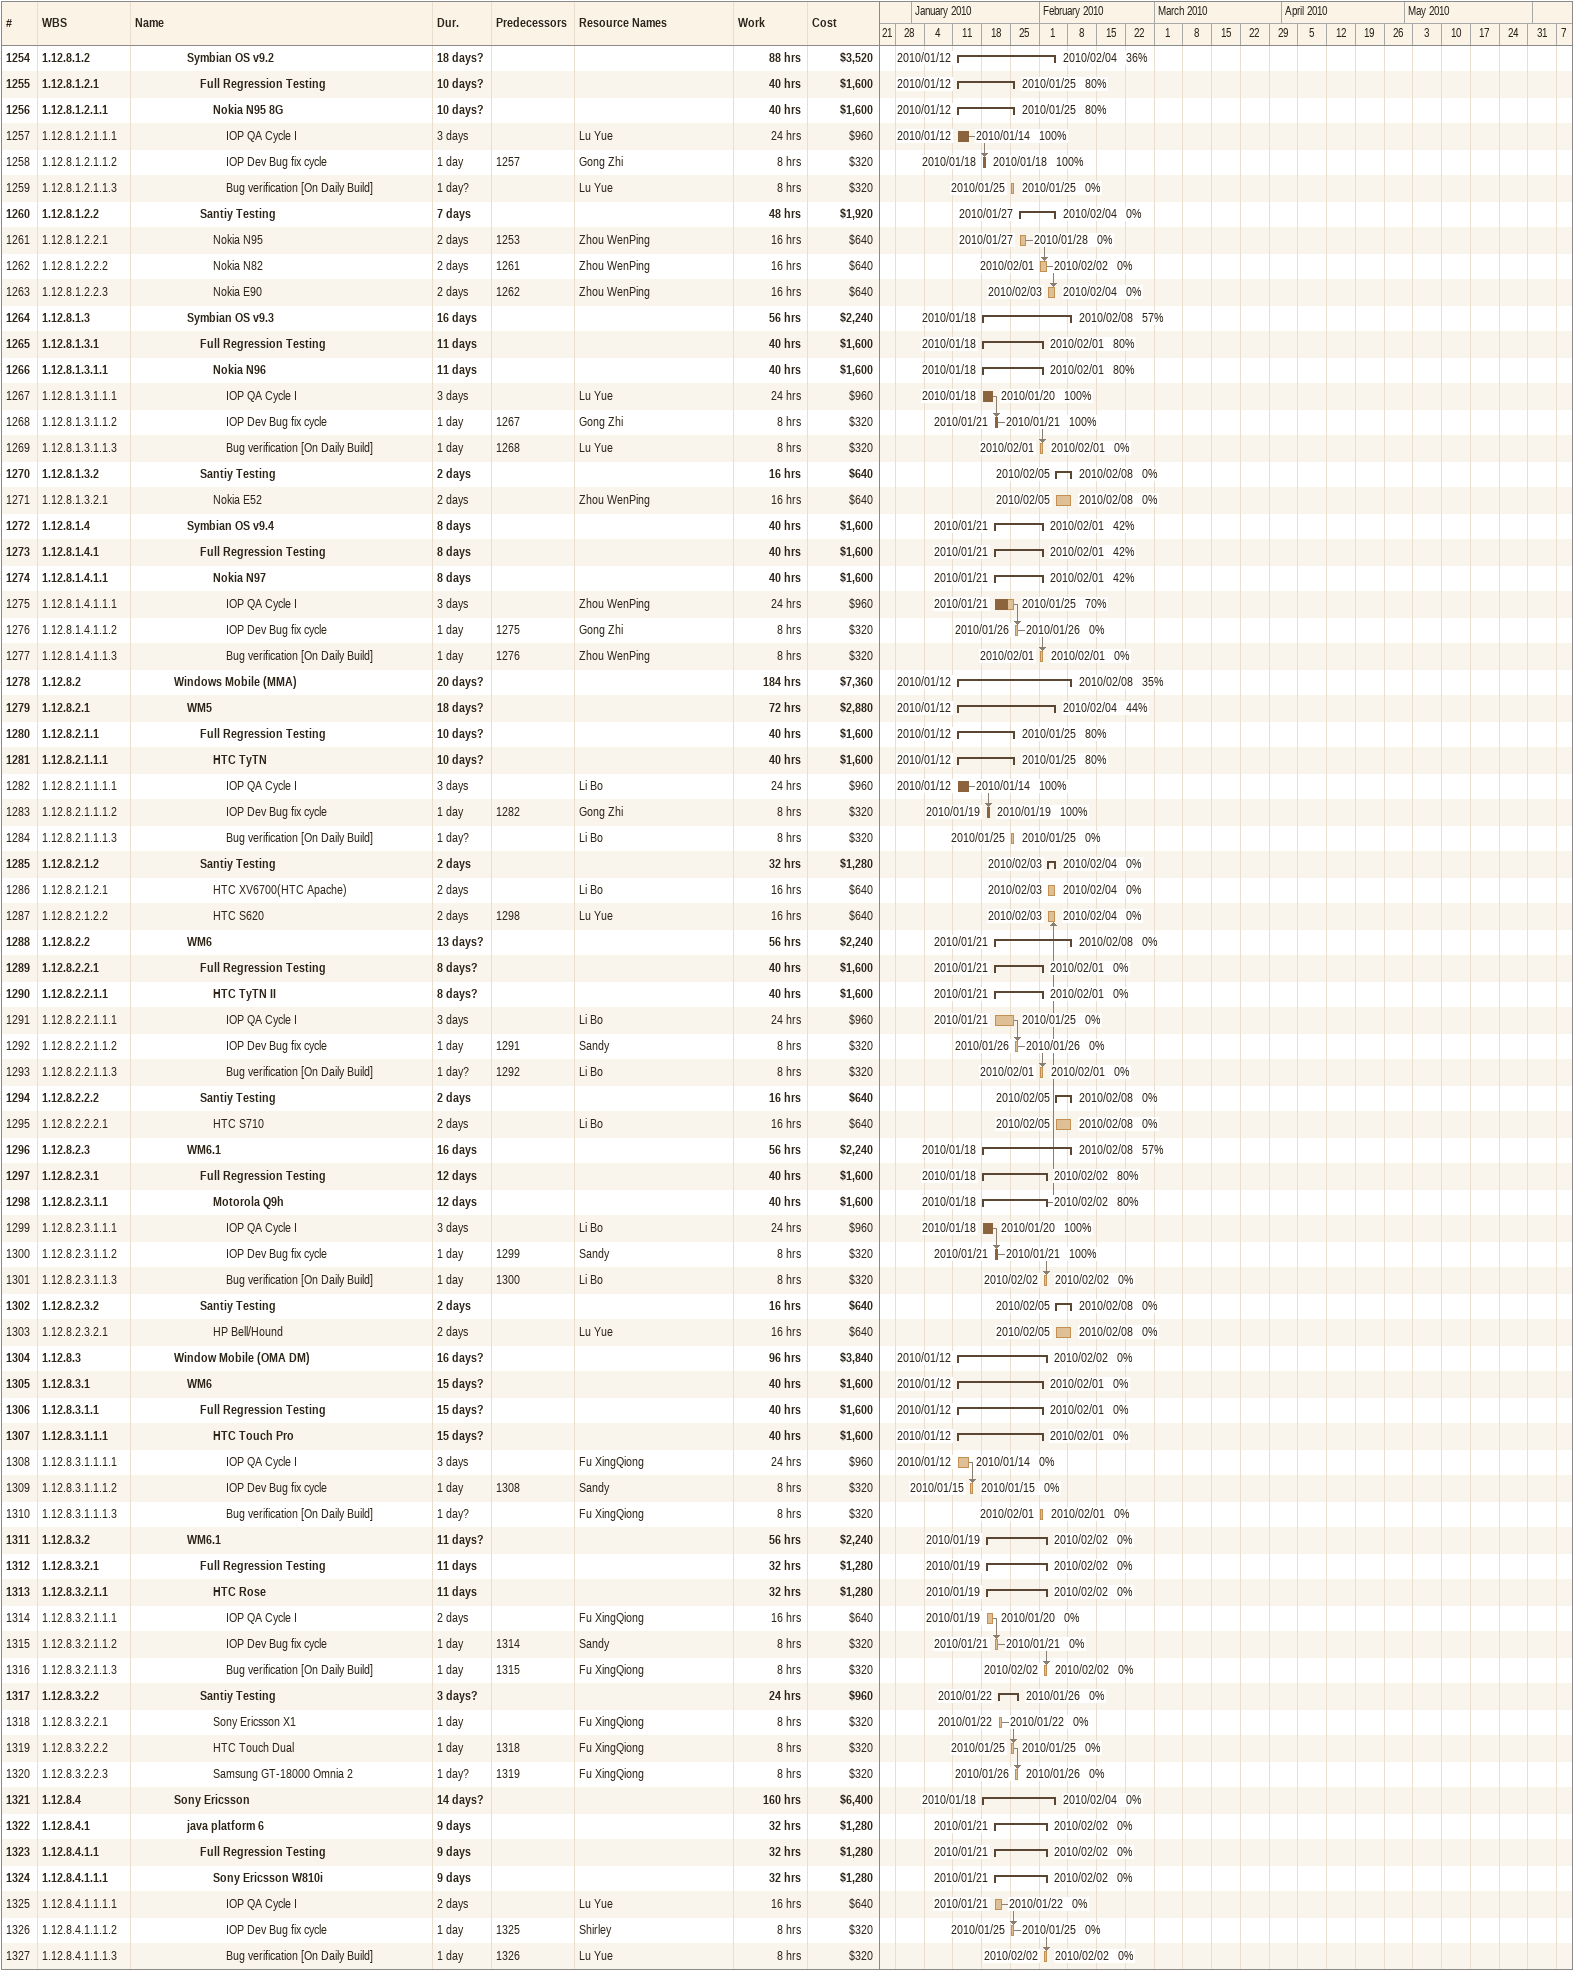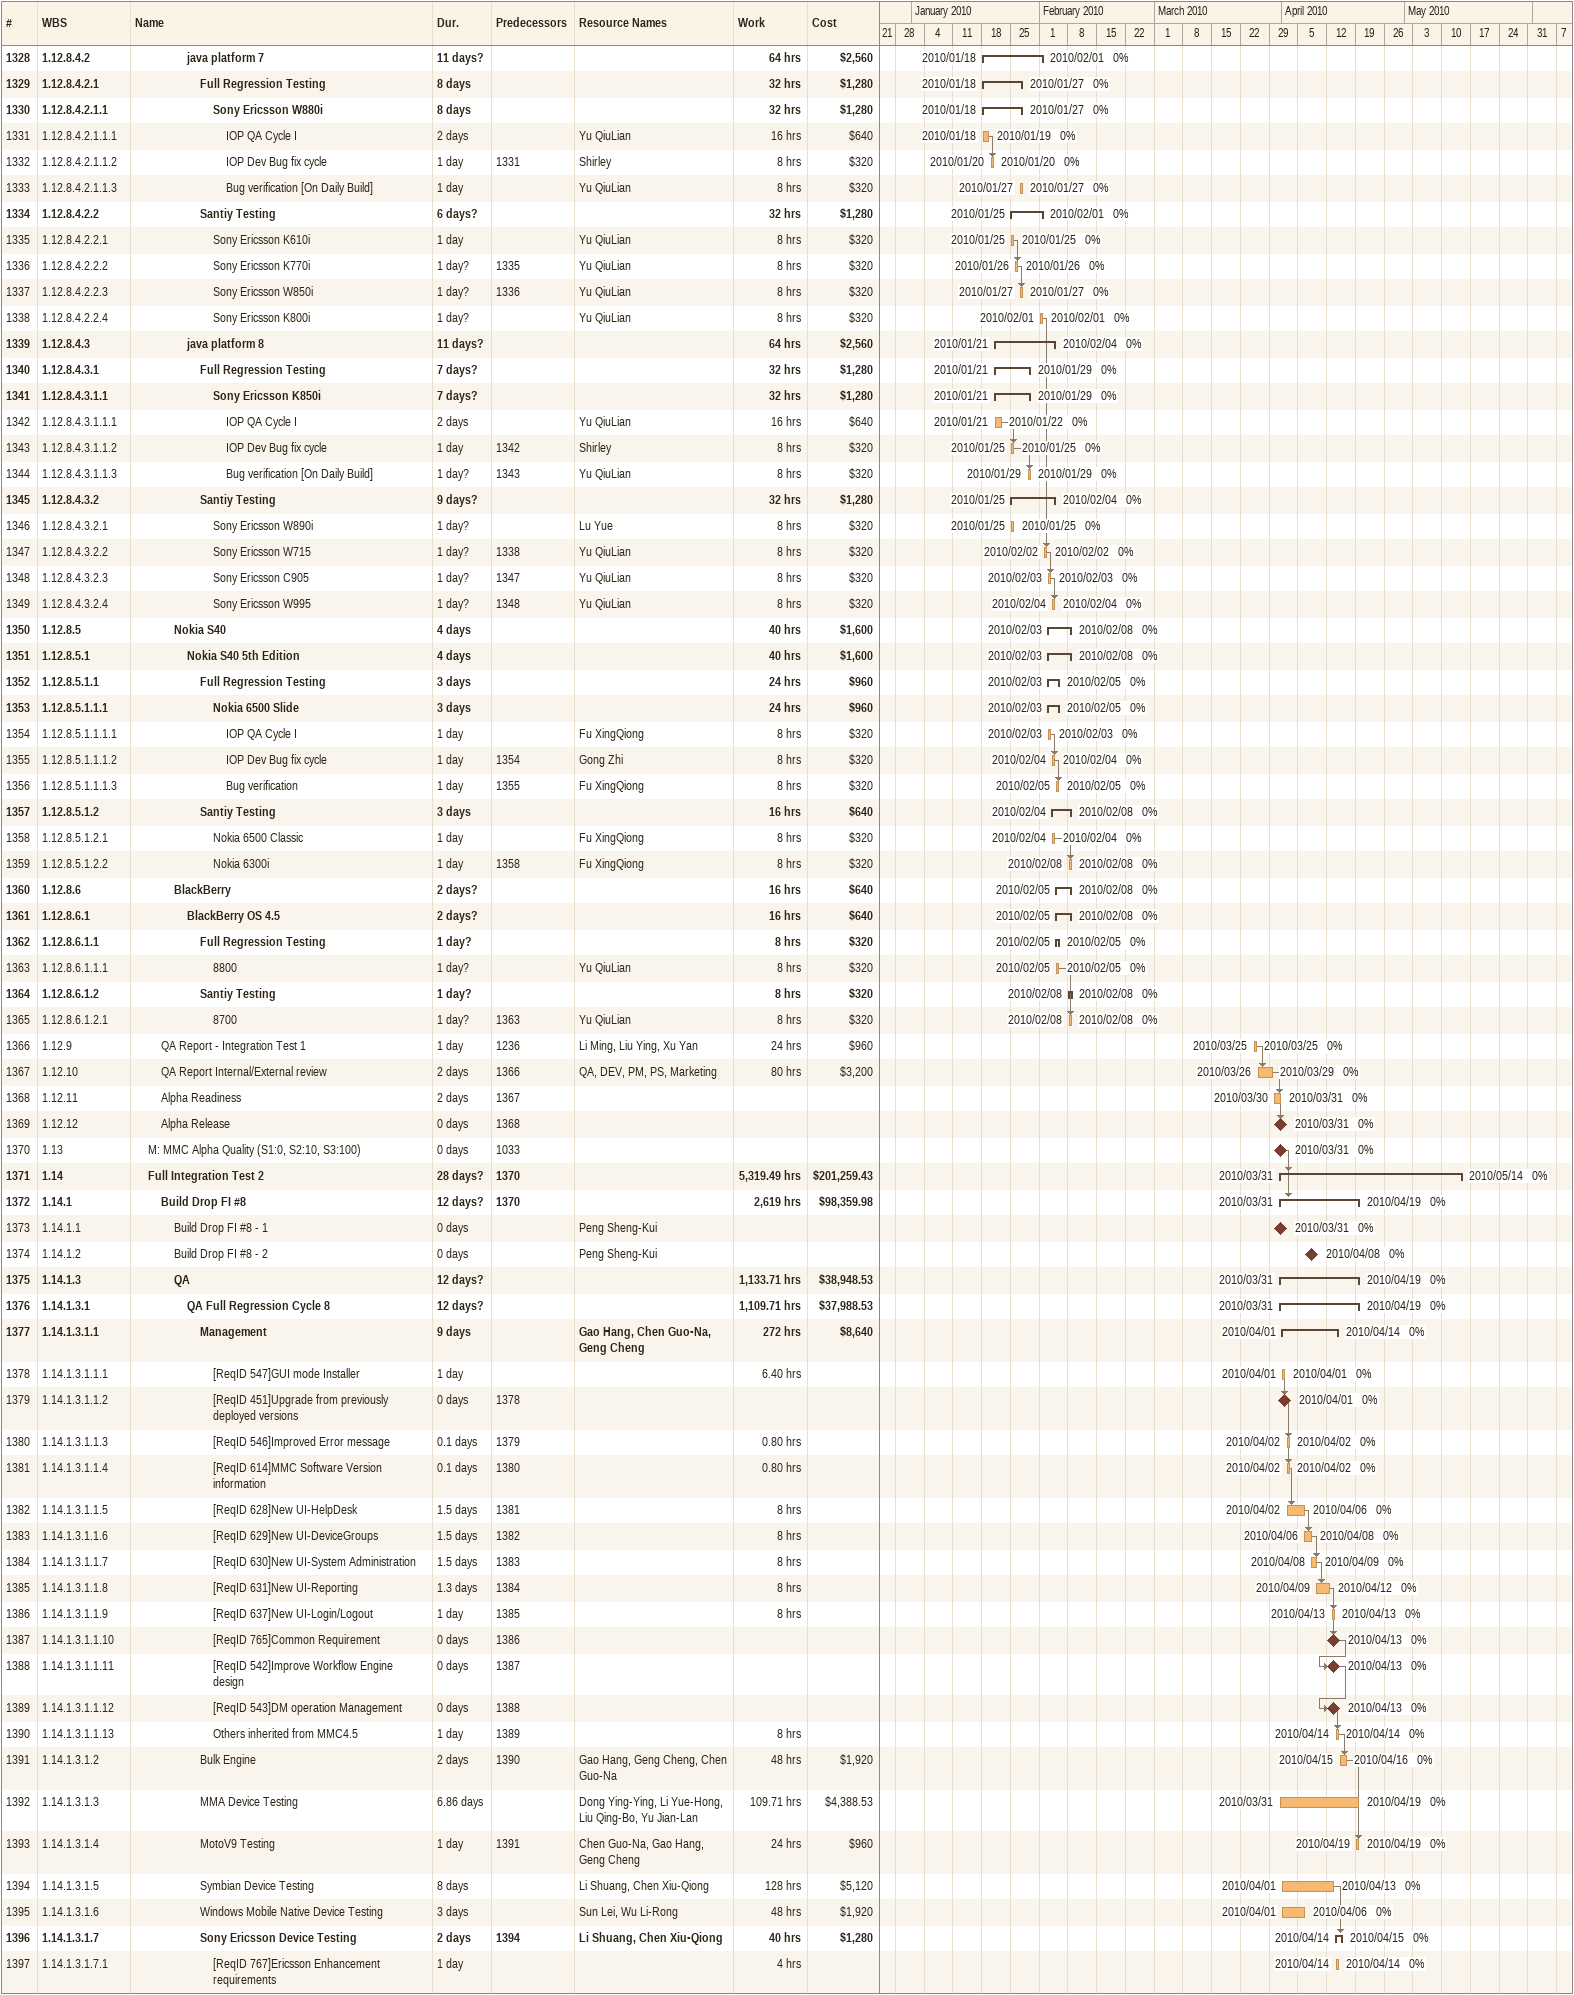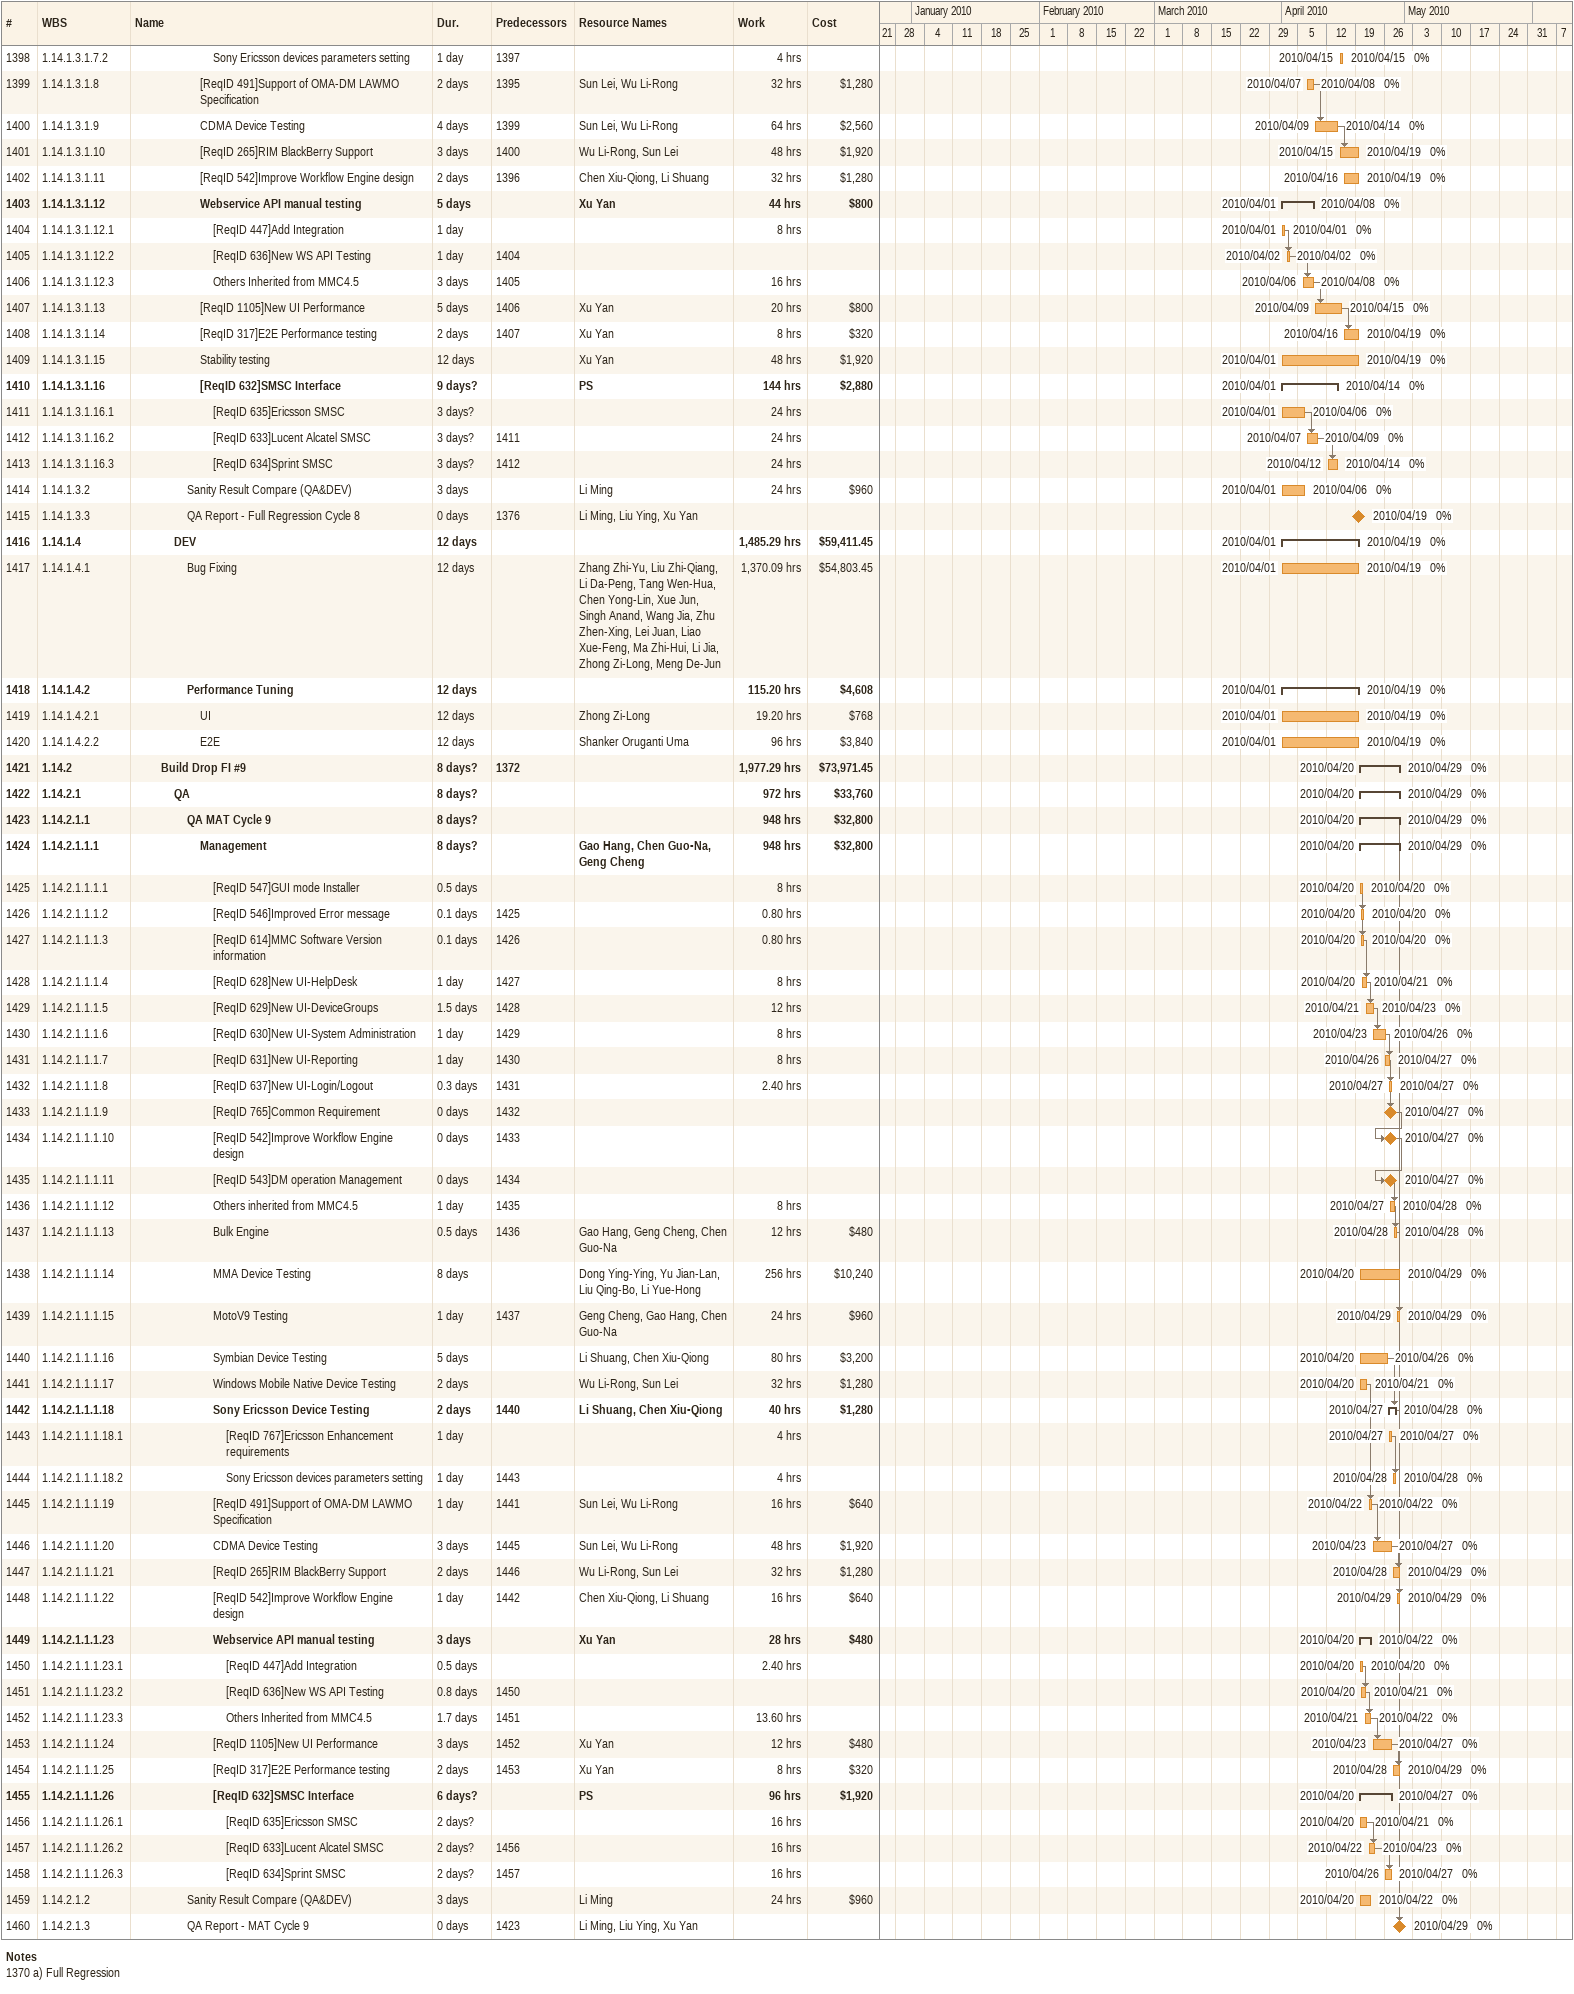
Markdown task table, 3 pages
| ID | WBS | Task | Duration | Start | Finish | Predecessors | Resources | % complete | Work (h) | Cost ($) |
|---|---|---|---|---|---|---|---|---|---|---|
| 1254 | 1.12.8.1.2 | **Symbian OS v9.2** | 18d? | 2010-01-12 | 2010-02-04 |  |  | 36 | 88 | 3520 |
| 1255 | 1.12.8.1.2.1 | **Full Regression Testing** | 10d? | 2010-01-12 | 2010-01-25 |  |  | 80 | 40 | 1600 |
| 1256 | 1.12.8.1.2.1.1 | **Nokia N95 8G** | 10d? | 2010-01-12 | 2010-01-25 |  |  | 80 | 40 | 1600 |
| 1257 | 1.12.8.1.2.1.1.1 | IOP QA Cycle I | 3d | 2010-01-12 | 2010-01-14 |  | Lu Yue | 100 | 24 | 960 |
| 1258 | 1.12.8.1.2.1.1.2 | IOP Dev Bug fix cycle | 1d | 2010-01-18 | 2010-01-18 | 1257 | Gong Zhi | 100 | 8 | 320 |
| 1259 | 1.12.8.1.2.1.1.3 | Bug verification [On Daily Build] | 1d? | 2010-01-25 | 2010-01-25 |  | Lu Yue | 0 | 8 | 320 |
| 1260 | 1.12.8.1.2.2 | **Santiy Testing** | 7d | 2010-01-27 | 2010-02-04 |  |  | 0 | 48 | 1920 |
| 1261 | 1.12.8.1.2.2.1 | Nokia N95 | 2d | 2010-01-27 | 2010-01-28 | 1253 | Zhou WenPing | 0 | 16 | 640 |
| 1262 | 1.12.8.1.2.2.2 | Nokia N82 | 2d | 2010-02-01 | 2010-02-02 | 1261 | Zhou WenPing | 0 | 16 | 640 |
| 1263 | 1.12.8.1.2.2.3 | Nokia E90 | 2d | 2010-02-03 | 2010-02-04 | 1262 | Zhou WenPing | 0 | 16 | 640 |
| 1264 | 1.12.8.1.3 | **Symbian OS v9.3** | 16d | 2010-01-18 | 2010-02-08 |  |  | 57 | 56 | 2240 |
| 1265 | 1.12.8.1.3.1 | **Full Regression Testing** | 11d | 2010-01-18 | 2010-02-01 |  |  | 80 | 40 | 1600 |
| 1266 | 1.12.8.1.3.1.1 | **Nokia N96** | 11d | 2010-01-18 | 2010-02-01 |  |  | 80 | 40 | 1600 |
| 1267 | 1.12.8.1.3.1.1.1 | IOP QA Cycle I | 3d | 2010-01-18 | 2010-01-20 |  | Lu Yue | 100 | 24 | 960 |
| 1268 | 1.12.8.1.3.1.1.2 | IOP Dev Bug fix cycle | 1d | 2010-01-21 | 2010-01-21 | 1267 | Gong Zhi | 100 | 8 | 320 |
| 1269 | 1.12.8.1.3.1.1.3 | Bug verification [On Daily Build] | 1d | 2010-02-01 | 2010-02-01 | 1268 | Lu Yue | 0 | 8 | 320 |
| 1270 | 1.12.8.1.3.2 | **Santiy Testing** | 2d | 2010-02-05 | 2010-02-08 |  |  | 0 | 16 | 640 |
| 1271 | 1.12.8.1.3.2.1 | Nokia E52 | 2d | 2010-02-05 | 2010-02-08 |  | Zhou WenPing | 0 | 16 | 640 |
| 1272 | 1.12.8.1.4 | **Symbian OS v9.4** | 8d | 2010-01-21 | 2010-02-01 |  |  | 42 | 40 | 1600 |
| 1273 | 1.12.8.1.4.1 | **Full Regression Testing** | 8d | 2010-01-21 | 2010-02-01 |  |  | 42 | 40 | 1600 |
| 1274 | 1.12.8.1.4.1.1 | **Nokia N97** | 8d | 2010-01-21 | 2010-02-01 |  |  | 42 | 40 | 1600 |
| 1275 | 1.12.8.1.4.1.1.1 | IOP QA Cycle I | 3d | 2010-01-21 | 2010-01-25 |  | Zhou WenPing | 70 | 24 | 960 |
| 1276 | 1.12.8.1.4.1.1.2 | IOP Dev Bug fix cycle | 1d | 2010-01-26 | 2010-01-26 | 1275 | Gong Zhi | 0 | 8 | 320 |
| 1277 | 1.12.8.1.4.1.1.3 | Bug verification [On Daily Build] | 1d | 2010-02-01 | 2010-02-01 | 1276 | Zhou WenPing | 0 | 8 | 320 |
| 1278 | 1.12.8.2 | **Windows Mobile (MMA)** | 20d? | 2010-01-12 | 2010-02-08 |  |  | 35 | 184 | 7360 |
| 1279 | 1.12.8.2.1 | **WM5** | 18d? | 2010-01-12 | 2010-02-04 |  |  | 44 | 72 | 2880 |
| 1280 | 1.12.8.2.1.1 | **Full Regression Testing** | 10d? | 2010-01-12 | 2010-01-25 |  |  | 80 | 40 | 1600 |
| 1281 | 1.12.8.2.1.1.1 | **HTC TyTN** | 10d? | 2010-01-12 | 2010-01-25 |  |  | 80 | 40 | 1600 |
| 1282 | 1.12.8.2.1.1.1.1 | IOP QA Cycle I | 3d | 2010-01-12 | 2010-01-14 |  | Li Bo | 100 | 24 | 960 |
| 1283 | 1.12.8.2.1.1.1.2 | IOP Dev Bug fix cycle | 1d | 2010-01-19 | 2010-01-19 | 1282 | Gong Zhi | 100 | 8 | 320 |
| 1284 | 1.12.8.2.1.1.1.3 | Bug verification [On Daily Build] | 1d? | 2010-01-25 | 2010-01-25 |  | Li Bo | 0 | 8 | 320 |
| 1285 | 1.12.8.2.1.2 | **Santiy Testing** | 2d | 2010-02-03 | 2010-02-04 |  |  | 0 | 32 | 1280 |
| 1286 | 1.12.8.2.1.2.1 | HTC XV6700(HTC Apache) | 2d | 2010-02-03 | 2010-02-04 |  | Li Bo | 0 | 16 | 640 |
| 1287 | 1.12.8.2.1.2.2 | HTC S620 | 2d | 2010-02-03 | 2010-02-04 | 1298 | Lu Yue | 0 | 16 | 640 |
| 1288 | 1.12.8.2.2 | **WM6** | 13d? | 2010-01-21 | 2010-02-08 |  |  | 0 | 56 | 2240 |
| 1289 | 1.12.8.2.2.1 | **Full Regression Testing** | 8d? | 2010-01-21 | 2010-02-01 |  |  | 0 | 40 | 1600 |
| 1290 | 1.12.8.2.2.1.1 | **HTC TyTN II** | 8d? | 2010-01-21 | 2010-02-01 |  |  | 0 | 40 | 1600 |
| 1291 | 1.12.8.2.2.1.1.1 | IOP QA Cycle I | 3d | 2010-01-21 | 2010-01-25 |  | Li Bo | 0 | 24 | 960 |
| 1292 | 1.12.8.2.2.1.1.2 | IOP Dev Bug fix cycle | 1d | 2010-01-26 | 2010-01-26 | 1291 | Sandy | 0 | 8 | 320 |
| 1293 | 1.12.8.2.2.1.1.3 | Bug verification [On Daily Build] | 1d? | 2010-02-01 | 2010-02-01 | 1292 | Li Bo | 0 | 8 | 320 |
| 1294 | 1.12.8.2.2.2 | **Santiy Testing** | 2d | 2010-02-05 | 2010-02-08 |  |  | 0 | 16 | 640 |
| 1295 | 1.12.8.2.2.2.1 | HTC S710 | 2d | 2010-02-05 | 2010-02-08 |  | Li Bo | 0 | 16 | 640 |
| 1296 | 1.12.8.2.3 | **WM6.1** | 16d | 2010-01-18 | 2010-02-08 |  |  | 57 | 56 | 2240 |
| 1297 | 1.12.8.2.3.1 | **Full Regression Testing** | 12d | 2010-01-18 | 2010-02-02 |  |  | 80 | 40 | 1600 |
| 1298 | 1.12.8.2.3.1.1 | **Motorola Q9h** | 12d | 2010-01-18 | 2010-02-02 |  |  | 80 | 40 | 1600 |
| 1299 | 1.12.8.2.3.1.1.1 | IOP QA Cycle I | 3d | 2010-01-18 | 2010-01-20 |  | Li Bo | 100 | 24 | 960 |
| 1300 | 1.12.8.2.3.1.1.2 | IOP Dev Bug fix cycle | 1d | 2010-01-21 | 2010-01-21 | 1299 | Sandy | 100 | 8 | 320 |
| 1301 | 1.12.8.2.3.1.1.3 | Bug verification [On Daily Build] | 1d | 2010-02-02 | 2010-02-02 | 1300 | Li Bo | 0 | 8 | 320 |
| 1302 | 1.12.8.2.3.2 | **Santiy Testing** | 2d | 2010-02-05 | 2010-02-08 |  |  | 0 | 16 | 640 |
| 1303 | 1.12.8.2.3.2.1 | HP Bell/Hound | 2d | 2010-02-05 | 2010-02-08 |  | Lu Yue | 0 | 16 | 640 |
| 1304 | 1.12.8.3 | **Window Mobile (OMA DM)** | 16d? | 2010-01-12 | 2010-02-02 |  |  | 0 | 96 | 3840 |
| 1305 | 1.12.8.3.1 | **WM6** | 15d? | 2010-01-12 | 2010-02-01 |  |  | 0 | 40 | 1600 |
| 1306 | 1.12.8.3.1.1 | **Full Regression Testing** | 15d? | 2010-01-12 | 2010-02-01 |  |  | 0 | 40 | 1600 |
| 1307 | 1.12.8.3.1.1.1 | **HTC Touch Pro** | 15d? | 2010-01-12 | 2010-02-01 |  |  | 0 | 40 | 1600 |
| 1308 | 1.12.8.3.1.1.1.1 | IOP QA Cycle I | 3d | 2010-01-12 | 2010-01-14 |  | Fu XingQiong | 0 | 24 | 960 |
| 1309 | 1.12.8.3.1.1.1.2 | IOP Dev Bug fix cycle | 1d | 2010-01-15 | 2010-01-15 | 1308 | Sandy | 0 | 8 | 320 |
| 1310 | 1.12.8.3.1.1.1.3 | Bug verification [On Daily Build] | 1d? | 2010-02-01 | 2010-02-01 |  | Fu XingQiong | 0 | 8 | 320 |
| 1311 | 1.12.8.3.2 | **WM6.1** | 11d? | 2010-01-19 | 2010-02-02 |  |  | 0 | 56 | 2240 |
| 1312 | 1.12.8.3.2.1 | **Full Regression Testing** | 11d | 2010-01-19 | 2010-02-02 |  |  | 0 | 32 | 1280 |
| 1313 | 1.12.8.3.2.1.1 | **HTC Rose** | 11d | 2010-01-19 | 2010-02-02 |  |  | 0 | 32 | 1280 |
| 1314 | 1.12.8.3.2.1.1.1 | IOP QA Cycle I | 2d | 2010-01-19 | 2010-01-20 |  | Fu XingQiong | 0 | 16 | 640 |
| 1315 | 1.12.8.3.2.1.1.2 | IOP Dev Bug fix cycle | 1d | 2010-01-21 | 2010-01-21 | 1314 | Sandy | 0 | 8 | 320 |
| 1316 | 1.12.8.3.2.1.1.3 | Bug verification [On Daily Build] | 1d | 2010-02-02 | 2010-02-02 | 1315 | Fu XingQiong | 0 | 8 | 320 |
| 1317 | 1.12.8.3.2.2 | **Santiy Testing** | 3d? | 2010-01-22 | 2010-01-26 |  |  | 0 | 24 | 960 |
| 1318 | 1.12.8.3.2.2.1 | Sony Ericsson X1 | 1d | 2010-01-22 | 2010-01-22 |  | Fu XingQiong | 0 | 8 | 320 |
| 1319 | 1.12.8.3.2.2.2 | HTC Touch Dual | 1d | 2010-01-25 | 2010-01-25 | 1318 | Fu XingQiong | 0 | 8 | 320 |
| 1320 | 1.12.8.3.2.2.3 | Samsung GT-18000 Omnia 2 | 1d? | 2010-01-26 | 2010-01-26 | 1319 | Fu XingQiong | 0 | 8 | 320 |
| 1321 | 1.12.8.4 | **Sony Ericsson** | 14d? | 2010-01-18 | 2010-02-04 |  |  | 0 | 160 | 6400 |
| 1322 | 1.12.8.4.1 | **java platform 6** | 9d | 2010-01-21 | 2010-02-02 |  |  | 0 | 32 | 1280 |
| 1323 | 1.12.8.4.1.1 | **Full Regression Testing** | 9d | 2010-01-21 | 2010-02-02 |  |  | 0 | 32 | 1280 |
| 1324 | 1.12.8.4.1.1.1 | **Sony Ericsson W810i** | 9d | 2010-01-21 | 2010-02-02 |  |  | 0 | 32 | 1280 |
| 1325 | 1.12.8.4.1.1.1.1 | IOP QA Cycle I | 2d | 2010-01-21 | 2010-01-22 |  | Lu Yue | 0 | 16 | 640 |
| 1326 | 1.12.8.4.1.1.1.2 | IOP Dev Bug fix cycle | 1d | 2010-01-25 | 2010-01-25 | 1325 | Shirley | 0 | 8 | 320 |
| 1327 | 1.12.8.4.1.1.1.3 | Bug verification [On Daily Build] | 1d | 2010-02-02 | 2010-02-02 | 1326 | Lu Yue | 0 | 8 | 320 |
| 1328 | 1.12.8.4.2 | **java platform 7** | 11d? | 2010-01-18 | 2010-02-01 |  |  | 0 | 64 | 2560 |
| 1329 | 1.12.8.4.2.1 | **Full Regression Testing** | 8d | 2010-01-18 | 2010-01-27 |  |  | 0 | 32 | 1280 |
| 1330 | 1.12.8.4.2.1.1 | **Sony Ericsson W880i** | 8d | 2010-01-18 | 2010-01-27 |  |  | 0 | 32 | 1280 |
| 1331 | 1.12.8.4.2.1.1.1 | IOP QA Cycle I | 2d | 2010-01-18 | 2010-01-19 |  | Yu QiuLian | 0 | 16 | 640 |
| 1332 | 1.12.8.4.2.1.1.2 | IOP Dev Bug fix cycle | 1d | 2010-01-20 | 2010-01-20 | 1331 | Shirley | 0 | 8 | 320 |
| 1333 | 1.12.8.4.2.1.1.3 | Bug verification [On Daily Build] | 1d | 2010-01-27 | 2010-01-27 |  | Yu QiuLian | 0 | 8 | 320 |
| 1334 | 1.12.8.4.2.2 | **Santiy Testing** | 6d? | 2010-01-25 | 2010-02-01 |  |  | 0 | 32 | 1280 |
| 1335 | 1.12.8.4.2.2.1 | Sony Ericsson K610i | 1d | 2010-01-25 | 2010-01-25 |  | Yu QiuLian | 0 | 8 | 320 |
| 1336 | 1.12.8.4.2.2.2 | Sony Ericsson K770i | 1d? | 2010-01-26 | 2010-01-26 | 1335 | Yu QiuLian | 0 | 8 | 320 |
| 1337 | 1.12.8.4.2.2.3 | Sony Ericsson W850i | 1d? | 2010-01-27 | 2010-01-27 | 1336 | Yu QiuLian | 0 | 8 | 320 |
| 1338 | 1.12.8.4.2.2.4 | Sony Ericsson K800i | 1d? | 2010-02-01 | 2010-02-01 |  | Yu QiuLian | 0 | 8 | 320 |
| 1339 | 1.12.8.4.3 | **java platform 8** | 11d? | 2010-01-21 | 2010-02-04 |  |  | 0 | 64 | 2560 |
| 1340 | 1.12.8.4.3.1 | **Full Regression Testing** | 7d? | 2010-01-21 | 2010-01-29 |  |  | 0 | 32 | 1280 |
| 1341 | 1.12.8.4.3.1.1 | **Sony Ericsson K850i** | 7d? | 2010-01-21 | 2010-01-29 |  |  | 0 | 32 | 1280 |
| 1342 | 1.12.8.4.3.1.1.1 | IOP QA Cycle I | 2d | 2010-01-21 | 2010-01-22 |  | Yu QiuLian | 0 | 16 | 640 |
| 1343 | 1.12.8.4.3.1.1.2 | IOP Dev Bug fix cycle | 1d | 2010-01-25 | 2010-01-25 | 1342 | Shirley | 0 | 8 | 320 |
| 1344 | 1.12.8.4.3.1.1.3 | Bug verification [On Daily Build] | 1d? | 2010-01-29 | 2010-01-29 | 1343 | Yu QiuLian | 0 | 8 | 320 |
| 1345 | 1.12.8.4.3.2 | **Santiy Testing** | 9d? | 2010-01-25 | 2010-02-04 |  |  | 0 | 32 | 1280 |
| 1346 | 1.12.8.4.3.2.1 | Sony Ericsson W890i | 1d? | 2010-01-25 | 2010-01-25 |  | Lu Yue | 0 | 8 | 320 |
| 1347 | 1.12.8.4.3.2.2 | Sony Ericsson W715 | 1d? | 2010-02-02 | 2010-02-02 | 1338 | Yu QiuLian | 0 | 8 | 320 |
| 1348 | 1.12.8.4.3.2.3 | Sony Ericsson C905 | 1d? | 2010-02-03 | 2010-02-03 | 1347 | Yu QiuLian | 0 | 8 | 320 |
| 1349 | 1.12.8.4.3.2.4 | Sony Ericsson W995 | 1d? | 2010-02-04 | 2010-02-04 | 1348 | Yu QiuLian | 0 | 8 | 320 |
| 1350 | 1.12.8.5 | **Nokia S40** | 4d | 2010-02-03 | 2010-02-08 |  |  | 0 | 40 | 1600 |
| 1351 | 1.12.8.5.1 | **Nokia S40 5th Edition** | 4d | 2010-02-03 | 2010-02-08 |  |  | 0 | 40 | 1600 |
| 1352 | 1.12.8.5.1.1 | **Full Regression Testing** | 3d | 2010-02-03 | 2010-02-05 |  |  | 0 | 24 | 960 |
| 1353 | 1.12.8.5.1.1.1 | **Nokia 6500 Slide** | 3d | 2010-02-03 | 2010-02-05 |  |  | 0 | 24 | 960 |
| 1354 | 1.12.8.5.1.1.1.1 | IOP QA Cycle I | 1d | 2010-02-03 | 2010-02-03 |  | Fu XingQiong | 0 | 8 | 320 |
| 1355 | 1.12.8.5.1.1.1.2 | IOP Dev Bug fix cycle | 1d | 2010-02-04 | 2010-02-04 | 1354 | Gong Zhi | 0 | 8 | 320 |
| 1356 | 1.12.8.5.1.1.1.3 | Bug verification | 1d | 2010-02-05 | 2010-02-05 | 1355 | Fu XingQiong | 0 | 8 | 320 |
| 1357 | 1.12.8.5.1.2 | **Santiy Testing** | 3d | 2010-02-04 | 2010-02-08 |  |  | 0 | 16 | 640 |
| 1358 | 1.12.8.5.1.2.1 | Nokia 6500 Classic | 1d | 2010-02-04 | 2010-02-04 |  | Fu XingQiong | 0 | 8 | 320 |
| 1359 | 1.12.8.5.1.2.2 | Nokia 6300i | 1d | 2010-02-08 | 2010-02-08 | 1358 | Fu XingQiong | 0 | 8 | 320 |
| 1360 | 1.12.8.6 | **BlackBerry** | 2d? | 2010-02-05 | 2010-02-08 |  |  | 0 | 16 | 640 |
| 1361 | 1.12.8.6.1 | **BlackBerry OS 4.5** | 2d? | 2010-02-05 | 2010-02-08 |  |  | 0 | 16 | 640 |
| 1362 | 1.12.8.6.1.1 | **Full Regression Testing** | 1d? | 2010-02-05 | 2010-02-05 |  |  | 0 | 8 | 320 |
| 1363 | 1.12.8.6.1.1.1 | 8800 | 1d? | 2010-02-05 | 2010-02-05 |  | Yu QiuLian | 0 | 8 | 320 |
| 1364 | 1.12.8.6.1.2 | **Santiy Testing** | 1d? | 2010-02-08 | 2010-02-08 |  |  | 0 | 8 | 320 |
| 1365 | 1.12.8.6.1.2.1 | 8700 | 1d? | 2010-02-08 | 2010-02-08 | 1363 | Yu QiuLian | 0 | 8 | 320 |
| 1366 | 1.12.9 | QA Report - Integration Test 1 | 1d | 2010-03-25 | 2010-03-25 | 1236 | Li Ming, Liu Ying, Xu Yan | 0 | 24 | 960 |
| 1367 | 1.12.10 | QA Report Internal/External review | 2d | 2010-03-26 | 2010-03-29 | 1366 | QA, DEV, PM, PS, Marketing | 0 | 80 | 3200 |
| 1368 | 1.12.11 | Alpha Readiness | 2d | 2010-03-30 | 2010-03-31 | 1367 |  | 0 |  |  |
| 1369 | 1.12.12 | Alpha Release | 0d | 2010-03-31 | 2010-03-31 | 1368 |  | 0 |  |  |
| 1370 | 1.13 | M: MMC Alpha Quality (S1:0, S2:10, S3:100) | 0d | 2010-03-31 | 2010-03-31 | 1033 |  | 0 |  |  |
| 1371 | 1.14 | **Full Integration Test 2** | 28d? | 2010-03-31 | 2010-05-14 | 1370 |  | 0 | 5319.49 | 201259.43 |
| 1372 | 1.14.1 | **Build Drop FI #8** | 12d? | 2010-03-31 | 2010-04-19 | 1370 |  | 0 | 2619 | 98359.98 |
| 1373 | 1.14.1.1 | Build Drop FI #8 - 1 | 0d | 2010-03-31 | 2010-03-31 |  | Peng Sheng-Kui | 0 |  |  |
| 1374 | 1.14.1.2 | Build Drop FI #8 - 2 | 0d | 2010-04-08 | 2010-04-08 |  | Peng Sheng-Kui | 0 |  |  |
| 1375 | 1.14.1.3 | **QA** | 12d? | 2010-03-31 | 2010-04-19 |  |  | 0 | 1133.71 | 38948.53 |
| 1376 | 1.14.1.3.1 | **QA Full Regression Cycle 8** | 12d? | 2010-03-31 | 2010-04-19 |  |  | 0 | 1109.71 | 37988.53 |
| 1377 | 1.14.1.3.1.1 | **Management** | 9d | 2010-04-01 | 2010-04-14 |  | Gao Hang, Chen Guo-Na, Geng Cheng | 0 | 272 | 8640 |
| 1378 | 1.14.1.3.1.1.1 | [ReqID 547]GUI mode Installer | 1d | 2010-04-01 | 2010-04-01 |  |  | 0 | 6.40 |  |
| 1379 | 1.14.1.3.1.1.2 | [ReqID 451]Upgrade from previously deployed versions | 0d | 2010-04-01 | 2010-04-01 | 1378 |  | 0 |  |  |
| 1380 | 1.14.1.3.1.1.3 | [ReqID 546]Improved Error message | 0.1d | 2010-04-02 | 2010-04-02 | 1379 |  | 0 | 0.80 |  |
| 1381 | 1.14.1.3.1.1.4 | [ReqID 614]MMC Software Version information | 0.1d | 2010-04-02 | 2010-04-02 | 1380 |  | 0 | 0.80 |  |
| 1382 | 1.14.1.3.1.1.5 | [ReqID 628]New UI-HelpDesk | 1.5d | 2010-04-02 | 2010-04-06 | 1381 |  | 0 | 8 |  |
| 1383 | 1.14.1.3.1.1.6 | [ReqID 629]New UI-DeviceGroups | 1.5d | 2010-04-06 | 2010-04-08 | 1382 |  | 0 | 8 |  |
| 1384 | 1.14.1.3.1.1.7 | [ReqID 630]New UI-System Administration | 1.5d | 2010-04-08 | 2010-04-09 | 1383 |  | 0 | 8 |  |
| 1385 | 1.14.1.3.1.1.8 | [ReqID 631]New UI-Reporting | 1.3d | 2010-04-09 | 2010-04-12 | 1384 |  | 0 | 8 |  |
| 1386 | 1.14.1.3.1.1.9 | [ReqID 637]New UI-Login/Logout | 1d | 2010-04-13 | 2010-04-13 | 1385 |  | 0 | 8 |  |
| 1387 | 1.14.1.3.1.1.10 | [ReqID 765]Common Requirement | 0d | 2010-04-13 | 2010-04-13 | 1386 |  | 0 |  |  |
| 1388 | 1.14.1.3.1.1.11 | [ReqID 542]Improve Workflow Engine design | 0d | 2010-04-13 | 2010-04-13 | 1387 |  | 0 |  |  |
| 1389 | 1.14.1.3.1.1.12 | [ReqID 543]DM operation Management | 0d | 2010-04-13 | 2010-04-13 | 1388 |  | 0 |  |  |
| 1390 | 1.14.1.3.1.1.13 | Others inherited from MMC4.5 | 1d | 2010-04-14 | 2010-04-14 | 1389 |  | 0 | 8 |  |
| 1391 | 1.14.1.3.1.2 | Bulk Engine | 2d | 2010-04-15 | 2010-04-16 | 1390 | Gao Hang, Geng Cheng, Chen Guo-Na | 0 | 48 | 1920 |
| 1392 | 1.14.1.3.1.3 | MMA Device Testing | 6.86d | 2010-03-31 | 2010-04-19 |  | Dong Ying-Ying, Li Yue-Hong, Liu Qing-Bo, Yu Jian-Lan | 0 | 109.71 | 4388.53 |
| 1393 | 1.14.1.3.1.4 | MotoV9 Testing | 1d | 2010-04-19 | 2010-04-19 | 1391 | Chen Guo-Na, Gao Hang, Geng Cheng | 0 | 24 | 960 |
| 1394 | 1.14.1.3.1.5 | Symbian Device Testing | 8d | 2010-04-01 | 2010-04-13 |  | Li Shuang, Chen Xiu-Qiong | 0 | 128 | 5120 |
| 1395 | 1.14.1.3.1.6 | Windows Mobile Native Device Testing | 3d | 2010-04-01 | 2010-04-06 |  | Sun Lei, Wu Li-Rong | 0 | 48 | 1920 |
| 1396 | 1.14.1.3.1.7 | **Sony Ericsson Device Testing** | 2d | 2010-04-14 | 2010-04-15 | 1394 | Li Shuang, Chen Xiu-Qiong | 0 | 40 | 1280 |
| 1397 | 1.14.1.3.1.7.1 | [ReqID 767]Ericsson Enhancement requirements | 1d | 2010-04-14 | 2010-04-14 |  |  | 0 | 4 |  |
| 1398 | 1.14.1.3.1.7.2 | Sony Ericsson devices parameters setting | 1d | 2010-04-15 | 2010-04-15 | 1397 |  | 0 | 4 |  |
| 1399 | 1.14.1.3.1.8 | [ReqID 491]Support of OMA-DM LAWMO Specification | 2d | 2010-04-07 | 2010-04-08 | 1395 | Sun Lei, Wu Li-Rong | 0 | 32 | 1280 |
| 1400 | 1.14.1.3.1.9 | CDMA Device Testing | 4d | 2010-04-09 | 2010-04-14 | 1399 | Sun Lei, Wu Li-Rong | 0 | 64 | 2560 |
| 1401 | 1.14.1.3.1.10 | [ReqID 265]RIM BlackBerry Support | 3d | 2010-04-15 | 2010-04-19 | 1400 | Wu Li-Rong, Sun Lei | 0 | 48 | 1920 |
| 1402 | 1.14.1.3.1.11 | [ReqID 542]Improve Workflow Engine design | 2d | 2010-04-16 | 2010-04-19 | 1396 | Chen Xiu-Qiong, Li Shuang | 0 | 32 | 1280 |
| 1403 | 1.14.1.3.1.12 | **Webservice API manual testing** | 5d | 2010-04-01 | 2010-04-08 |  | Xu Yan | 0 | 44 | 800 |
| 1404 | 1.14.1.3.1.12.1 | [ReqID 447]Add Integration | 1d | 2010-04-01 | 2010-04-01 |  |  | 0 | 8 |  |
| 1405 | 1.14.1.3.1.12.2 | [ReqID 636]New WS API Testing | 1d | 2010-04-02 | 2010-04-02 | 1404 |  | 0 |  |  |
| 1406 | 1.14.1.3.1.12.3 | Others Inherited from MMC4.5 | 3d | 2010-04-06 | 2010-04-08 | 1405 |  | 0 | 16 |  |
| 1407 | 1.14.1.3.1.13 | [ReqID 1105]New UI Performance | 5d | 2010-04-09 | 2010-04-15 | 1406 | Xu Yan | 0 | 20 | 800 |
| 1408 | 1.14.1.3.1.14 | [ReqID 317]E2E Performance testing | 2d | 2010-04-16 | 2010-04-19 | 1407 | Xu Yan | 0 | 8 | 320 |
| 1409 | 1.14.1.3.1.15 | Stability testing | 12d | 2010-04-01 | 2010-04-19 |  | Xu Yan | 0 | 48 | 1920 |
| 1410 | 1.14.1.3.1.16 | **[ReqID 632]SMSC Interface** | 9d? | 2010-04-01 | 2010-04-14 |  | PS | 0 | 144 | 2880 |
| 1411 | 1.14.1.3.1.16.1 | [ReqID 635]Ericsson SMSC | 3d? | 2010-04-01 | 2010-04-06 |  |  | 0 | 24 |  |
| 1412 | 1.14.1.3.1.16.2 | [ReqID 633]Lucent Alcatel SMSC | 3d? | 2010-04-07 | 2010-04-09 | 1411 |  | 0 | 24 |  |
| 1413 | 1.14.1.3.1.16.3 | [ReqID 634]Sprint SMSC | 3d? | 2010-04-12 | 2010-04-14 | 1412 |  | 0 | 24 |  |
| 1414 | 1.14.1.3.2 | Sanity Result Compare (QA&DEV) | 3d | 2010-04-01 | 2010-04-06 |  | Li Ming | 0 | 24 | 960 |
| 1415 | 1.14.1.3.3 | QA Report - Full Regression Cycle 8 | 0d | 2010-04-19 | 2010-04-19 | 1376 | Li Ming, Liu Ying, Xu Yan | 0 |  |  |
| 1416 | 1.14.1.4 | **DEV** | 12d | 2010-04-01 | 2010-04-19 |  |  | 0 | 1485.29 | 59411.45 |
| 1417 | 1.14.1.4.1 | Bug Fixing | 12d | 2010-04-01 | 2010-04-19 |  | Zhang Zhi-Yu, Liu Zhi-Qiang, Li Da-Peng, Tang Wen-Hua, Chen Yong-Lin, Xue Jun, Singh Anand, Wang Jia, Zhu Zhen-Xing, Lei Juan, Liao Xue-Feng, Ma Zhi-Hui, Li Jia, Zhong Zi-Long, Meng De-Jun | 0 | 1370.09 | 54803.45 |
| 1418 | 1.14.1.4.2 | **Performance Tuning** | 12d | 2010-04-01 | 2010-04-19 |  |  | 0 | 115.20 | 4608 |
| 1419 | 1.14.1.4.2.1 | UI | 12d | 2010-04-01 | 2010-04-19 |  | Zhong Zi-Long | 0 | 19.20 | 768 |
| 1420 | 1.14.1.4.2.2 | E2E | 12d | 2010-04-01 | 2010-04-19 |  | Shanker Oruganti Uma | 0 | 96 | 3840 |
| 1421 | 1.14.2 | **Build Drop FI #9** | 8d? | 2010-04-20 | 2010-04-29 | 1372 |  | 0 | 1977.29 | 73971.45 |
| 1422 | 1.14.2.1 | **QA** | 8d? | 2010-04-20 | 2010-04-29 |  |  | 0 | 972 | 33760 |
| 1423 | 1.14.2.1.1 | **QA MAT Cycle 9** | 8d? | 2010-04-20 | 2010-04-29 |  |  | 0 | 948 | 32800 |
| 1424 | 1.14.2.1.1.1 | **Management** | 8d? | 2010-04-20 | 2010-04-29 |  | Gao Hang, Chen Guo-Na, Geng Cheng | 0 | 948 | 32800 |
| 1425 | 1.14.2.1.1.1.1 | [ReqID 547]GUI mode Installer | 0.5d | 2010-04-20 | 2010-04-20 |  |  | 0 | 8 |  |
| 1426 | 1.14.2.1.1.1.2 | [ReqID 546]Improved Error message | 0.1d | 2010-04-20 | 2010-04-20 | 1425 |  | 0 | 0.80 |  |
| 1427 | 1.14.2.1.1.1.3 | [ReqID 614]MMC Software Version information | 0.1d | 2010-04-20 | 2010-04-20 | 1426 |  | 0 | 0.80 |  |
| 1428 | 1.14.2.1.1.1.4 | [ReqID 628]New UI-HelpDesk | 1d | 2010-04-20 | 2010-04-21 | 1427 |  | 0 | 8 |  |
| 1429 | 1.14.2.1.1.1.5 | [ReqID 629]New UI-DeviceGroups | 1.5d | 2010-04-21 | 2010-04-23 | 1428 |  | 0 | 12 |  |
| 1430 | 1.14.2.1.1.1.6 | [ReqID 630]New UI-System Administration | 1d | 2010-04-23 | 2010-04-26 | 1429 |  | 0 | 8 |  |
| 1431 | 1.14.2.1.1.1.7 | [ReqID 631]New UI-Reporting | 1d | 2010-04-26 | 2010-04-27 | 1430 |  | 0 | 8 |  |
| 1432 | 1.14.2.1.1.1.8 | [ReqID 637]New UI-Login/Logout | 0.3d | 2010-04-27 | 2010-04-27 | 1431 |  | 0 | 2.40 |  |
| 1433 | 1.14.2.1.1.1.9 | [ReqID 765]Common Requirement | 0d | 2010-04-27 | 2010-04-27 | 1432 |  | 0 |  |  |
| 1434 | 1.14.2.1.1.1.10 | [ReqID 542]Improve Workflow Engine design | 0d | 2010-04-27 | 2010-04-27 | 1433 |  | 0 |  |  |
| 1435 | 1.14.2.1.1.1.11 | [ReqID 543]DM operation Management | 0d | 2010-04-27 | 2010-04-27 | 1434 |  | 0 |  |  |
| 1436 | 1.14.2.1.1.1.12 | Others inherited from MMC4.5 | 1d | 2010-04-27 | 2010-04-28 | 1435 |  | 0 | 8 |  |
| 1437 | 1.14.2.1.1.1.13 | Bulk Engine | 0.5d | 2010-04-28 | 2010-04-28 | 1436 | Gao Hang, Geng Cheng, Chen Guo-Na | 0 | 12 | 480 |
| 1438 | 1.14.2.1.1.1.14 | MMA Device Testing | 8d | 2010-04-20 | 2010-04-29 |  | Dong Ying-Ying, Yu Jian-Lan, Liu Qing-Bo, Li Yue-Hong | 0 | 256 | 10240 |
| 1439 | 1.14.2.1.1.1.15 | MotoV9 Testing | 1d | 2010-04-29 | 2010-04-29 | 1437 | Geng Cheng, Gao Hang, Chen Guo-Na | 0 | 24 | 960 |
| 1440 | 1.14.2.1.1.1.16 | Symbian Device Testing | 5d | 2010-04-20 | 2010-04-26 |  | Li Shuang, Chen Xiu-Qiong | 0 | 80 | 3200 |
| 1441 | 1.14.2.1.1.1.17 | Windows Mobile Native Device Testing | 2d | 2010-04-20 | 2010-04-21 |  | Wu Li-Rong, Sun Lei | 0 | 32 | 1280 |
| 1442 | 1.14.2.1.1.1.18 | **Sony Ericsson Device Testing** | 2d | 2010-04-27 | 2010-04-28 | 1440 | Li Shuang, Chen Xiu-Qiong | 0 | 40 | 1280 |
| 1443 | 1.14.2.1.1.1.18.1 | [ReqID 767]Ericsson Enhancement requirements | 1d | 2010-04-27 | 2010-04-27 |  |  | 0 | 4 |  |
| 1444 | 1.14.2.1.1.1.18.2 | Sony Ericsson devices parameters setting | 1d | 2010-04-28 | 2010-04-28 | 1443 |  | 0 | 4 |  |
| 1445 | 1.14.2.1.1.1.19 | [ReqID 491]Support of OMA-DM LAWMO Specification | 1d | 2010-04-22 | 2010-04-22 | 1441 | Sun Lei, Wu Li-Rong | 0 | 16 | 640 |
| 1446 | 1.14.2.1.1.1.20 | CDMA Device Testing | 3d | 2010-04-23 | 2010-04-27 | 1445 | Sun Lei, Wu Li-Rong | 0 | 48 | 1920 |
| 1447 | 1.14.2.1.1.1.21 | [ReqID 265]RIM BlackBerry Support | 2d | 2010-04-28 | 2010-04-29 | 1446 | Wu Li-Rong, Sun Lei | 0 | 32 | 1280 |
| 1448 | 1.14.2.1.1.1.22 | [ReqID 542]Improve Workflow Engine design | 1d | 2010-04-29 | 2010-04-29 | 1442 | Chen Xiu-Qiong, Li Shuang | 0 | 16 | 640 |
| 1449 | 1.14.2.1.1.1.23 | **Webservice API manual testing** | 3d | 2010-04-20 | 2010-04-22 |  | Xu Yan | 0 | 28 | 480 |
| 1450 | 1.14.2.1.1.1.23.1 | [ReqID 447]Add Integration | 0.5d | 2010-04-20 | 2010-04-20 |  |  | 0 | 2.40 |  |
| 1451 | 1.14.2.1.1.1.23.2 | [ReqID 636]New WS API Testing | 0.8d | 2010-04-20 | 2010-04-21 | 1450 |  | 0 |  |  |
| 1452 | 1.14.2.1.1.1.23.3 | Others Inherited from MMC4.5 | 1.7d | 2010-04-21 | 2010-04-22 | 1451 |  | 0 | 13.60 |  |
| 1453 | 1.14.2.1.1.1.24 | [ReqID 1105]New UI Performance | 3d | 2010-04-23 | 2010-04-27 | 1452 | Xu Yan | 0 | 12 | 480 |
| 1454 | 1.14.2.1.1.1.25 | [ReqID 317]E2E Performance testing | 2d | 2010-04-28 | 2010-04-29 | 1453 | Xu Yan | 0 | 8 | 320 |
| 1455 | 1.14.2.1.1.1.26 | **[ReqID 632]SMSC Interface** | 6d? | 2010-04-20 | 2010-04-27 |  | PS | 0 | 96 | 1920 |
| 1456 | 1.14.2.1.1.1.26.1 | [ReqID 635]Ericsson SMSC | 2d? | 2010-04-20 | 2010-04-21 |  |  | 0 | 16 |  |
| 1457 | 1.14.2.1.1.1.26.2 | [ReqID 633]Lucent Alcatel SMSC | 2d? | 2010-04-22 | 2010-04-23 | 1456 |  | 0 | 16 |  |
| 1458 | 1.14.2.1.1.1.26.3 | [ReqID 634]Sprint SMSC | 2d? | 2010-04-26 | 2010-04-27 | 1457 |  | 0 | 16 |  |
| 1459 | 1.14.2.1.2 | Sanity Result Compare (QA&DEV) | 3d | 2010-04-20 | 2010-04-22 |  | Li Ming | 0 | 24 | 960 |
| 1460 | 1.14.2.1.3 | QA Report - MAT Cycle 9 | 0d | 2010-04-29 | 2010-04-29 | 1423 | Li Ming, Liu Ying, Xu Yan | 0 |  |  |

Notes
- 1370: a) Full Regression
